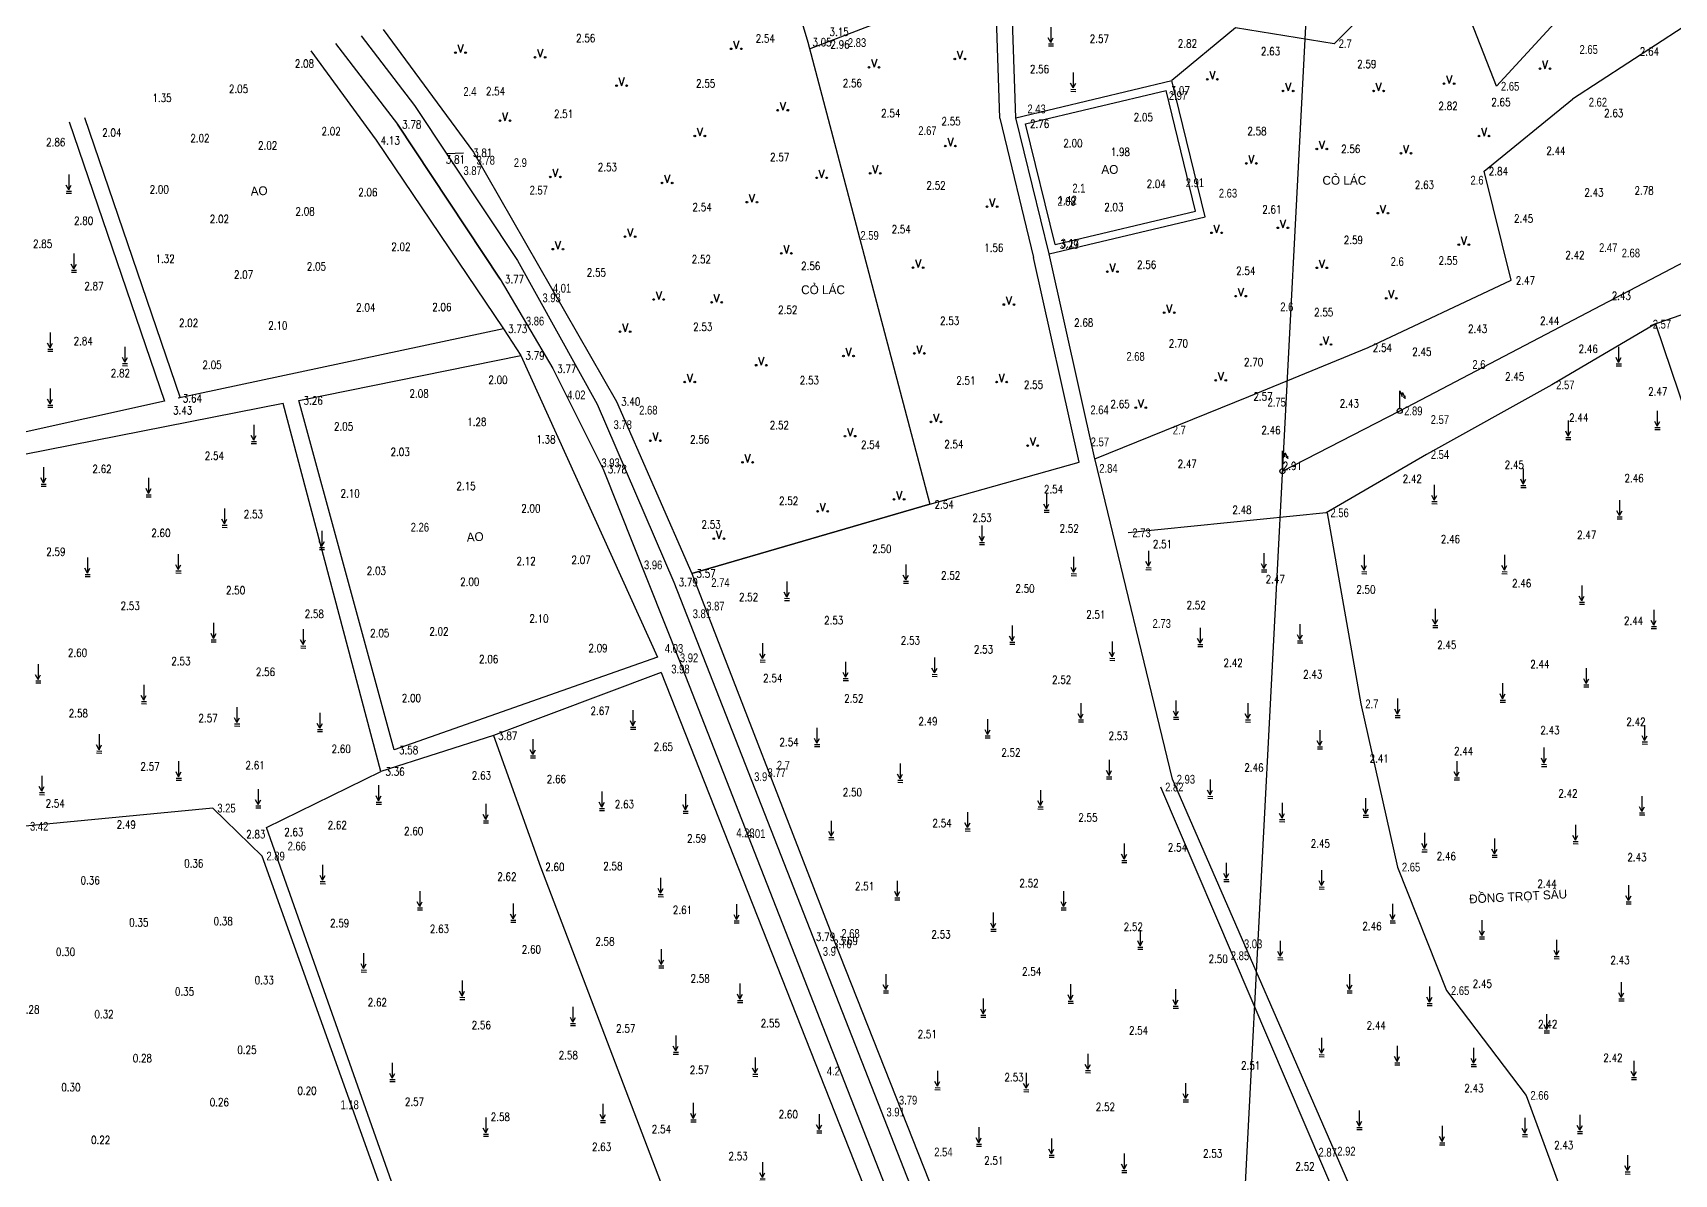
# Model space of a CAD drawing. Header units: metres. Extents: x 568068 to 569216, y 2065829 to 2066671.
# Drawn here: x 568487.3 to 568692.5, y 2066309.9 to 2066452.5 of the extents above; entities that cross this region are included whole.
import ezdxf

# ---------------------------------------------------------------- set-up
doc = ezdxf.new("R2010")
doc.units = ezdxf.units.M
doc.layers.add('neS', color=250, linetype='TUONG_XAY')
doc.styles.add('COS', font='vnsimli.shx', dxfattribs={"width": 0.8, "height": 1.1})
doc.styles.add('DIADANH1', font='VHAVAN.TTF', dxfattribs={"height": 2.3})
doc.linetypes.add('TAL_N_P', pattern='A,0.5,[130,ltypeshp.shx,S=0.25,R=0,X=0,Y=-0.25],1,[130,ltypeshp.shx,S=0.5,R=0,X=0,Y=-0.5],0.5', length=2)
doc.linetypes.add('TAL_N_T', pattern='A,0.5,[130,ltypeshp.shx,S=0.25,R=0,X=0,Y=0.25],1,[130,ltypeshp.shx,S=0.5,R=0,X=0,Y=0.5],0.5', length=2)
doc.linetypes.add('TUONG_XAY', pattern='A,0.1,[130,ltypeshp.shx,S=0.15,R=-90,X=0,Y=0.12],0.05,[130,ltypeshp.shx,S=0.15,R=-90,X=-0.05,Y=0.24],0.01,[130,ltypeshp.shx,S=0.12,R=0,X=0.09,Y=0.12],0.01,[130,ltypeshp.shx,S=0.12,R=0,X=-0.22,Y=0.12],2.4', length=2.57)

# ---------------------------------------------------------------- blocks, each defined once
blk = doc.blocks.new('A$C4EFD3F85')
at = {"layer": 'neS'}
for p, q in [((0.7, 6.33), (1.4, 4.68)), ((1.4, 4.68), (1.43, 5.83)), ((1.43, 5.83), (2.21, 4.17)), ((2.21, 4.17), (2.2, 4.86))]:
    blk.add_line(p, q, dxfattribs=at)
for points in [[(0.7, 1.4), (0.7, 6.33)], [(2.21, 4.17), (1.79, 4.56)]]:
    blk.add_lwpolyline(points, dxfattribs=at)
blk.add_circle((0.7, 0.7), 0.7, dxfattribs=at)
blk = doc.blocks.new('A$C4FFE7273')
at = {"layer": 'neS'}
for points in [[(0.7, 5.24), (0.7, 0.95)], [(0.7, 0.95), (0, 2.28)], [(0.04, 0.03), (1.47, 0)], [(0.05, 0.59), (1.46, 0.57)], [(0.7, 0.95), (1.41, 2.28)]]:
    blk.add_lwpolyline(points, dxfattribs=at)
blk = doc.blocks.new('A$C38E25267')
at = {"layer": 'neS'}
for p in [(0.8, 2.23), (2.12, 2.23)]:
    blk.add_line(p, (1.46, 0.2), dxfattribs=at)
for centre in [(0.2, 0.2), (2.72, 0.2)]:
    blk.add_circle(centre, 0.2, dxfattribs=at)

msp = doc.modelspace()

# ---------------------------------------------------------------- linework, layer by layer
at = {"layer": 'neS', "linetype": 'TAL_N_P'}
for p, q in [((568579.49, 2066467.12), (568584.19, 2066451.31)), ((568584.41, 2066450.48), (568607.58, 2066459.37)), ((568522.08, 2066450.22), (568530.23, 2066439.03)), ((568611.39, 2066441.11), (568628.95, 2066445.27)), ((568633.85, 2066429.47), (568629.67, 2066446.52)), ((568615.08, 2066426.02), (568611.39, 2066441.11)), ((568530.23, 2066439.03), (568530.23, 2066439.03)), ((568530.23, 2066439.03), (568530.23, 2066439.03)), ((568530.23, 2066439.03), (568546.16, 2066415.49)), ((568530.23, 2066439.03), (568530.23, 2066439.03)), ((568530.23, 2066439.03), (568530.23, 2066439.03)), ((568614.34, 2066424.84), (568633.85, 2066429.47)), ((568690.11, 2066416.1), (568737.66, 2066275.47)), ((568546.16, 2066415.49), (568505.49, 2066406.81)), ((568520.59, 2066406.53), (568548.32, 2066412.15)), ((568548.32, 2066412.15), (568565.4, 2066374.45)), ((568503.77, 2066406.43), (568483.89, 2066402.02)), ((568532.51, 2066362.87), (568520.59, 2066406.53)), ((568565.4, 2066374.45), (568532.51, 2066362.87)), ((568565.86, 2066372.52), (568623.1, 2066227.62)), ((568532.51, 2066362.87), (568532.51, 2066362.87)), ((568532.51, 2066362.87), (568532.51, 2066362.87)), ((568532.51, 2066362.87), (568532.51, 2066362.87)), ((568532.51, 2066362.87), (568532.51, 2066362.87)), ((568676.79, 2066251.38), (568629.74, 2066359.2)), ((568539.91, 2066287.08), (568516.53, 2066353.16))]:
    msp.add_line(p, q, dxfattribs=at)
at = {"layer": 'neS', "linetype": 'TAL_N_T'}
for p, q in [((568531.13, 2066452.88), (568542.39, 2066437.55)), ((568610.17, 2066441.85), (568629.67, 2066446.52)), ((568628.95, 2066445.27), (568628.95, 2066445.27)), ((568628.95, 2066445.27), (568628.95, 2066445.27)), ((568628.95, 2066445.27), (568628.95, 2066445.27)), ((568628.95, 2066445.27), (568628.95, 2066445.27)), ((568632.65, 2066430.18), (568628.95, 2066445.27)), ((568542.39, 2066437.55), (568560.28, 2066406.4)), ((568615.08, 2066426.02), (568632.65, 2066430.18)), ((568689.49, 2066415.89), (568704.93, 2066421.27)), ((568518.63, 2066406.15), (568483.32, 2066399.21)), ((568530.82, 2066360.17), (568518.63, 2066406.15)), ((568560.28, 2066406.4), (568569.69, 2066384.92)), ((568569.69, 2066384.92), (568587.49, 2066339.03)), ((568565.86, 2066372.52), (568544.9, 2066364.66)), ((568544.9, 2066364.66), (568530.82, 2066360.17)), ((568674.37, 2066250.42), (568628.29, 2066358.23)), ((568587.49, 2066339.03), (568609.93, 2066282.15))]:
    msp.add_line(p, q, dxfattribs=at)
at = {"layer": 'neS', "linetype": 'Continuous'}
for p, q in [((568525.16, 2066451.12), (568532.91, 2066441.03)), ((568525.16, 2066451.12), (568532.91, 2066441.03)), ((568525.16, 2066451.12), (568532.91, 2066441.03)), ((568528.37, 2066452.07), (568535.05, 2066443.37)), ((568528.37, 2066452.07), (568535.05, 2066443.37)), ((568528.37, 2066452.07), (568535.05, 2066443.37)), ((568535.05, 2066443.37), (568547.9, 2066424.03)), ((568535.05, 2066443.37), (568547.9, 2066424.03)), ((568535.05, 2066443.37), (568547.9, 2066424.03)), ((568535.05, 2066443.37), (568547.9, 2066424.03)), ((568672.09, 2066421.54), (568668.71, 2066435.18)), ((568547.9, 2066424.03), (568557.84, 2066406.06)), ((568547.9, 2066424.03), (568557.84, 2066406.06)), ((568547.9, 2066424.03), (568557.84, 2066406.06)), ((568547.9, 2066424.03), (568557.84, 2066406.06)), ((568545.75, 2066421.69), (568552.3, 2066410.51)), ((568545.75, 2066421.69), (568552.3, 2066410.51)), ((568545.75, 2066421.69), (568552.3, 2066410.51)), ((568545.75, 2066421.69), (568552.3, 2066410.51)), ((568654.21, 2066413.14), (568672.09, 2066421.54)), ((568546.16, 2066415.49), (568548.32, 2066412.15)), ((568546.16, 2066415.49), (568548.32, 2066412.15)), ((568546.16, 2066415.49), (568548.32, 2066412.15)), ((568546.16, 2066415.49), (568548.32, 2066412.15)), ((568548.32, 2066412.15), (568565.4, 2066374.45)), ((568552.3, 2066410.51), (568558.61, 2066397.96)), ((568552.3, 2066410.51), (568558.61, 2066397.96)), ((568552.3, 2066410.51), (568558.61, 2066397.96)), ((568552.3, 2066410.51), (568558.61, 2066397.96)), ((568557.84, 2066406.06), (568567.46, 2066383.84)), ((568557.84, 2066406.06), (568567.46, 2066383.84)), ((568557.84, 2066406.06), (568567.46, 2066383.84)), ((568557.84, 2066406.06), (568567.46, 2066383.84)), ((568558.61, 2066397.96), (568568.13, 2066374)), ((568558.61, 2066397.96), (568568.13, 2066374)), ((568558.61, 2066397.96), (568568.13, 2066374)), ((568558.61, 2066397.96), (568568.13, 2066374)), ((568599.44, 2066393.56), (568618.09, 2066398.82)), ((568599.44, 2066393.56), (568618.09, 2066398.82)), ((568567.46, 2066383.84), (568628.59, 2066227.8)), ((568567.46, 2066383.84), (568628.59, 2066227.8)), ((568568.13, 2066374), (568625.84, 2066226.8)), ((568568.13, 2066374), (568625.84, 2066226.8)), ((568544.9, 2066364.66), (568550.79, 2066348.26)), ((568544.9, 2066364.66), (568550.79, 2066348.26)), ((568544.9, 2066364.66), (568550.79, 2066348.26)), ((568544.9, 2066364.66), (568550.79, 2066348.26)), ((568550.79, 2066348.26), (568598.79, 2066222.27)), ((568550.79, 2066348.26), (568598.79, 2066222.27)), ((568550.79, 2066348.26), (568598.79, 2066222.27))]:
    msp.add_line(p, q, dxfattribs=at)
at = {"layer": 'neS'}
for p, q in [((568668.71, 2066435.18), (568679.74, 2066444.18)), ((568539.08, 2066437.37), (568541.15, 2066437.48)), ((568539.08, 2066437.37), (568541.15, 2066437.48)), ((568539.08, 2066437.37), (568541.15, 2066437.48)), ((568672.09, 2066421.54), (568668.71, 2066435.18)), ((568654.21, 2066413.14), (568672.09, 2066421.54)), ((568639.29, 2066407.04), (568654.21, 2066413.14)), ((568620.04, 2066399.25), (568639.29, 2066407.04))]:
    msp.add_line(p, q, dxfattribs=at)
at = {"layer": 'neS', "ltscale": 0.5}
msp.add_line((568614.34, 2066424.84), (568610.17, 2066441.85), dxfattribs=at)
msp.add_line((568614.34, 2066424.84), (568610.17, 2066441.85), dxfattribs=at)
at = {"layer": 'neS'}
for points in [[(568643.49, 2066397.7), (568658.16, 2066405.22), (568726.01, 2066440.74), (568801.11, 2066480.12), (568876.15, 2066519.14), (568965.88, 2066566.56), (569045.29, 2066607.7)], [(568648.84, 2066500.43), (568634.22, 2066220.02), (568622.24, 2065984.38)], [(568697.03, 2066455.42), (568679.74, 2066444.18)], [(568584.19, 2066451.31), (568599.44, 2066393.56)], [(568584.19, 2066451.31), (568599.44, 2066393.56)]]:
    msp.add_lwpolyline(points, dxfattribs=at)
at = {"layer": 'neS', "linetype": 'Continuous'}
for points in [[(568697.03, 2066455.42), (568693.47, 2066461.54), (568679.9, 2066456.29), (568670.26, 2066445.78), (568666.25, 2066455.98), (568661.87, 2066462.99), (568649.98, 2066451.1), (568637.63, 2066453.1), (568629.67, 2066446.52)], [(568532.91, 2066441.03), (568545.75, 2066421.69), (568532.91, 2066441.03), (568545.75, 2066421.69)], [(568532.91, 2066441.03), (568545.75, 2066421.69), (568532.91, 2066441.03), (568545.75, 2066421.69)], [(568690.11, 2066416.1), (568677.16, 2066408.47), (568661.49, 2066399.77), (568648.95, 2066392.49), (568624.2, 2066389.99)], [(568629.74, 2066359.2), (568620.06, 2066399.26)], [(568599.44, 2066393.56), (568569.69, 2066384.92), (568599.44, 2066393.56), (568569.69, 2066384.92)], [(568599.44, 2066393.56), (568569.69, 2066384.92), (568599.44, 2066393.56), (568569.69, 2066384.92)], [(568649.07, 2066392.5), (568653.31, 2066368.62), (568657.88, 2066348.23), (568664.01, 2066332.79), (568673.94, 2066319.7), (568682.85, 2066295.59), (568689.37, 2066279), (568695.96, 2066258.96)]]:
    msp.add_lwpolyline(points, dxfattribs=at)
at = {"layer": 'neS', "linetype": 'TAL_N_T'}
for points in [[(568608.18, 2066441.79), (568607.58, 2066459.37)], [(568493.78, 2066441.89), (568505.73, 2066406.86)], [(568618.09, 2066398.82), (568612.38, 2066424.4)], [(568516.09, 2066234.49), (568533.26, 2066241.58), (568532.79, 2066246.97), (568550.49, 2066254.16), (568531.91, 2066305.17), (568515.98, 2066349.6), (568509.84, 2066355.6), (568486.43, 2066353.32), (568478.15, 2066351.24)]]:
    msp.add_lwpolyline(points, dxfattribs=at)
at = {"layer": 'neS', "linetype": 'TAL_N_P'}
for points in [[(568610.17, 2066441.85), (568609.55, 2066460.15)], [(568491.86, 2066441.32), (568503.77, 2066406.43)], [(568608.18, 2066441.79), (568612.38, 2066424.4)], [(568620.04, 2066399.25), (568614.34, 2066424.84)], [(568516.53, 2066353.16), (568530.82, 2066360.17)]]:
    msp.add_lwpolyline(points, dxfattribs=at)

# ---------------------------------------------------------------- block references
at = {"layer": 'neS', "linetype": 'Continuous', "xscale": 0.4499999999534339, "yscale": 0.4499999999534339, "zscale": 0.45}
for name, p in [('A$C4FFE7273', (568614.23, 2066450.82)), ('A$C4FFE7273', (568617.03, 2066445.14)), ('A$C4FFE7273', (568491.5, 2066432.41)), ('A$C4FFE7273', (568492.14, 2066422.54)), ('A$C4FFE7273', (568489.17, 2066412.67)), ('A$C4FFE7273', (568498.52, 2066410.87)), ('A$C4FFE7273', (568685.2, 2066410.85)), ('A$C4FFE7273', (568489.17, 2066405.67)), ('A$C4EFD3F85', (568657.84, 2066404.9)), ('A$C4FFE7273', (568678.9, 2066401.65)), ('A$C4FFE7273', (568690.03, 2066402.88)), ('A$C4FFE7273', (568514.62, 2066401.13)), ('A$C4EFD3F85', (568643.18, 2066397.38)), ('A$C4FFE7273', (568488.35, 2066395.82)), ('A$C4FFE7273', (568673.28, 2066395.65)), ('A$C4FFE7273', (568501.48, 2066394.49)), ('A$C4FFE7273', (568662.16, 2066393.63)), ('A$C4FFE7273', (568613.69, 2066392.56)), ('A$C4FFE7273', (568685.31, 2066391.73)), ('A$C4FFE7273', (568510.96, 2066390.67)), ('A$C4FFE7273', (568523.13, 2066387.9)), ('A$C4FFE7273', (568605.62, 2066388.53)), ('A$C4FFE7273', (568505.2, 2066384.97)), ('A$C4FFE7273', (568626.43, 2066385.38)), ('A$C4FFE7273', (568640.88, 2066385.1)), ('A$C4FFE7273', (568653.39, 2066384.88)), ('A$C4FFE7273', (568670.92, 2066384.88)), ('A$C4FFE7273', (568493.84, 2066384.53)), ('A$C4FFE7273', (568596.12, 2066383.68)), ('A$C4FFE7273', (568617.09, 2066384.63)), ('A$C4FFE7273', (568581.25, 2066381.54)), ('A$C4FFE7273', (568680.59, 2066381.06)), ('A$C4FFE7273', (568662.27, 2066378.15)), ('A$C4FFE7273', (568689.58, 2066378.03)), ('A$C4FFE7273', (568509.6, 2066376.37)), ('A$C4FFE7273', (568520.79, 2066375.59)), ('A$C4FFE7273', (568609.4, 2066376.06)), ('A$C4FFE7273', (568632.9, 2066375.78)), ('A$C4FFE7273', (568645.37, 2066376.23)), ('A$C4FFE7273', (568578.2, 2066373.84)), ('A$C4FFE7273', (568621.89, 2066374.05)), ('A$C4FFE7273', (568487.67, 2066371.24)), ('A$C4FFE7273', (568588.59, 2066371.52)), ('A$C4FFE7273', (568599.7, 2066372.05)), ('A$C4FFE7273', (568681.15, 2066370.74)), ('A$C4FFE7273', (568500.88, 2066368.64)), ('A$C4FFE7273', (568670.7, 2066368.83)), ('A$C4FFE7273', (568617.98, 2066366.36)), ('A$C4FFE7273', (568629.87, 2066366.69)), ('A$C4FFE7273', (568638.86, 2066366.35)), ('A$C4FFE7273', (568657.55, 2066366.92)), ('A$C4FFE7273', (568512.53, 2066365.85)), ('A$C4FFE7273', (568522.88, 2066365.16)), ('A$C4FFE7273', (568562.02, 2066365.46)), ('A$C4FFE7273', (568606.33, 2066364.36)), ('A$C4FFE7273', (568495.29, 2066362.47)), ('A$C4FFE7273', (568585.01, 2066363.28)), ('A$C4FFE7273', (568647.85, 2066362.99)), ('A$C4FFE7273', (568688.45, 2066363.6)), ('A$C4FFE7273', (568549.5, 2066361.86)), ('A$C4FFE7273', (568675.86, 2066360.8)), ('A$C4FFE7273', (568505.24, 2066359.09)), ('A$C4FFE7273', (568595.4, 2066358.81)), ('A$C4FFE7273', (568621.51, 2066359.25)), ('A$C4FFE7273', (568664.96, 2066359.11)), ('A$C4FFE7273', (568488.13, 2066357.27)), ('A$C4FFE7273', (568530.23, 2066356.09)), ('A$C4FFE7273', (568634.14, 2066356.81)), ('A$C4FFE7273', (568515.18, 2066355.61)), ('A$C4FFE7273', (568558.13, 2066355.3)), ('A$C4FFE7273', (568568.57, 2066354.96)), ('A$C4FFE7273', (568612.93, 2066355.48)), ('A$C4FFE7273', (568653.58, 2066354.46)), ('A$C4FFE7273', (568688.11, 2066354.74)), ('A$C4FFE7273', (568543.62, 2066353.76)), ('A$C4FFE7273', (568603.82, 2066352.73)), ('A$C4FFE7273', (568643.13, 2066353.9)), ('A$C4FFE7273', (568586.8, 2066351.65)), ('A$C4FFE7273', (568660.92, 2066350.14)), ('A$C4FFE7273', (568679.8, 2066351.15)), ('A$C4FFE7273', (568623.4, 2066348.8)), ('A$C4FFE7273', (568669.68, 2066349.46)), ('A$C4FFE7273', (568523.23, 2066346.15)), ('A$C4FFE7273', (568636.16, 2066346.42)), ('A$C4FFE7273', (568565.47, 2066344.53)), ('A$C4FFE7273', (568595.04, 2066344.14)), ('A$C4FFE7273', (568648.07, 2066345.48)), ('A$C4FFE7273', (568535.37, 2066342.88)), ('A$C4FFE7273', (568615.83, 2066342.88)), ('A$C4FFE7273', (568686.43, 2066343.63)), ('A$C4FFE7273', (568547.04, 2066341.33)), ('A$C4FFE7273', (568574.96, 2066341.25)), ('A$C4FFE7273', (568607.05, 2066340.2)), ('A$C4FFE7273', (568656.95, 2066341.26)), ('A$C4FFE7273', (568625.41, 2066337.97)), ('A$C4FFE7273', (568668.11, 2066339.25)), ('A$C4FFE7273', (568565.55, 2066335.62)), ('A$C4FFE7273', (568642.91, 2066336.65)), ('A$C4FFE7273', (568677.44, 2066336.78)), ('A$C4FFE7273', (568528.36, 2066335.11)), ('A$C4FFE7273', (568540.66, 2066331.69)), ('A$C4FFE7273', (568593.61, 2066332.51)), ('A$C4FFE7273', (568651.56, 2066332.5)), ('A$C4FFE7273', (568685.53, 2066331.5)), ('A$C4FFE7273', (568575.39, 2066331.31)), ('A$C4FFE7273', (568605.79, 2066329.46)), ('A$C4FFE7273', (568616.71, 2066331.23)), ('A$C4FFE7273', (568629.83, 2066330.6)), ('A$C4FFE7273', (568661.56, 2066330.93)), ('A$C4FFE7273', (568554.51, 2066328.42)), ('A$C4FFE7273', (568676.2, 2066327.5)), ('A$C4FFE7273', (568567.36, 2066324.84)), ('A$C4FFE7273', (568648.07, 2066324.53)), ('A$C4FFE7273', (568657.51, 2066323.52)), ('A$C4FFE7273', (568667.07, 2066323.3)), ('A$C4FFE7273', (568531.94, 2066321.43)), ('A$C4FFE7273', (568577.29, 2066322.08)), ('A$C4FFE7273', (568618.86, 2066322.54)), ('A$C4FFE7273', (568687.1, 2066321.67)), ('A$C4FFE7273', (568600.06, 2066320.41)), ('A$C4FFE7273', (568611.16, 2066320.16)), ('A$C4FFE7273', (568631.09, 2066318.89)), ('A$C4FFE7273', (568558.25, 2066316.3)), ('A$C4FFE7273', (568569.56, 2066316.4)), ('A$C4FFE7273', (568585.29, 2066315.01)), ('A$C4FFE7273', (568652.79, 2066315.44)), ('A$C4FFE7273', (568543.62, 2066314.59)), ('A$C4FFE7273', (568605.23, 2066313.36)), ('A$C4FFE7273', (568663.13, 2066313.53)), ('A$C4FFE7273', (568673.47, 2066314.54)), ('A$C4FFE7273', (568680.35, 2066314.93)), ('A$C4FFE7273', (568614.31, 2066311.97)), ('A$C4FFE7273', (568578.19, 2066309)), ('A$C4FFE7273', (568623.4, 2066310.07)), ('A$C4FFE7273', (568686.31, 2066309.88))]:
    msp.add_blockref(name, p, dxfattribs=at)
at = {"layer": 'neS', "xscale": 0.5, "yscale": 0.5, "zscale": 0.5}
for p in [(568540.05, 2066449.89), (568574.51, 2066450.36), (568550, 2066449.3), (568591.73, 2066448.05), (568602.46, 2066449.1), (568675.58, 2066447.87), (568560.18, 2066445.75), (568634.01, 2066446.55), (568663.6, 2066446.02), (568643.48, 2066445.1), (568654.79, 2066445.1), (568545.61, 2066441.38), (568580.32, 2066442.69), (568569.96, 2066439.48), (568667.96, 2066439.46), (568601.27, 2066438.22), (568647.69, 2066437.85), (568658.21, 2066437.32), (568638.88, 2066436.04), (568551.9, 2066434.35), (568565.87, 2066433.61), (568585.18, 2066434.24), (568591.88, 2066434.8), (568576.47, 2066431.2), (568606.49, 2066430.63), (568655.32, 2066429.83), (568634.54, 2066427.37), (568642.82, 2066428), (568552.22, 2066425.33), (568561.25, 2066426.9), (568665.44, 2066425.89), (568580.77, 2066424.81), (568597.24, 2066423.03), (568647.69, 2066423), (568621.52, 2066422.51), (568564.82, 2066419.04), (568637.56, 2066419.46), (568656.37, 2066419.2), (568572.06, 2066418.69), (568608.58, 2066418.41), (568628.62, 2066417.39), (568560.62, 2066415.02), (568648.21, 2066413.42), (568577.63, 2066410.83), (568588.54, 2066411.98), (568597.39, 2066412.3), (568568.7, 2066408.73), (568607.68, 2066408.73), (568635.06, 2066408.95), (568625.07, 2066405.54), (568599.48, 2066403.75), (568564.4, 2066401.39), (568588.74, 2066401.97), (568611.56, 2066400.78), (568575.92, 2066398.69), (568585.31, 2066392.58), (568594.86, 2066394.07), (568572.34, 2066389.16)]:
    msp.add_blockref('A$C38E25267', p, dxfattribs=at)

# ---------------------------------------------------------------- texts
at = {"layer": 'neS', "linetype": 'Continuous', "style": 'COS', "width": 0.8}
for s, p in [('3.15', (568586.9, 2066452.07)), ('2.56', (568555.23, 2066451.3)), ('2.54', (568577.67, 2066451.25)), ('3.05', (568584.76, 2066450.79)), ('2.96', (568587.01, 2066450.5)), ('2.57', (568619.42, 2066451.23)), ('2.82', (568630.43, 2066450.62)), ('2.08', (568520.08, 2066448.11)), ('2.63', (568640.81, 2066449.65)), ('2.59', (568652.84, 2066448.06)), ('2.64', (568688.16, 2066449.64)), ('2.55', (568570.22, 2066445.64)), ('2.56', (568588.56, 2066445.68)), ('2.56', (568611.94, 2066447.43)), ('1.35', (568502.28, 2066443.83)), ('2.05', (568511.84, 2066444.95)), ('2.54', (568543.96, 2066444.66)), ('3.07', (568629.53, 2066444.75)), ('2.51', (568552.46, 2066441.83)), ('2.54', (568593.35, 2066441.92)), ('2.82', (568663, 2066442.82)), ('2.65', (568669.6, 2066443.3)), ('2.63', (568683.7, 2066441.94)), ('2.04', (568496, 2066439.49)), ('2.02', (568523.41, 2066439.66)), ('3.78', (568533.49, 2066440.51)), ('2.55', (568600.89, 2066440.91)), ('2.76', (568611.96, 2066440.59)), ('2.05', (568624.91, 2066441.42)), ('2.58', (568639.12, 2066439.68)), ('2.86', (568489, 2066438.29)), ('2.02', (568507.02, 2066438.79)), ('2.02', (568515.48, 2066437.88)), ('4.13', (568530.81, 2066438.51)), ('2.00', (568616.12, 2066438.16)), ('2.56', (568650.84, 2066437.45)), ('3.81', (568538.95, 2066436.14)), ('3.81', (568542.35, 2066436.97)), ('3.81', (568542.35, 2066436.97)), ('3.81', (568542.35, 2066436.97)), ('3.81', (568542.35, 2066436.97)), ('3.81', (568542.35, 2066436.97)), ('2.57', (568579.47, 2066436.44)), ('1.98', (568622.04, 2066437.08)), ('2.44', (568676.48, 2066437.22)), ('2.53', (568557.94, 2066435.19)), ('2.84', (568669.29, 2066434.66)), ('2.00', (568501.93, 2066432.39)), ('2.06', (568528, 2066432.04)), ('2.52', (568599.01, 2066432.89)), ('2.04', (568626.53, 2066433.09)), ('2.63', (568660.05, 2066432.96)), ('2.43', (568681.23, 2066432.01)), ('2.78', (568687.5, 2066432.25)), ('2.08', (568520.16, 2066429.65)), ('2.54', (568569.77, 2066430.19)), ('1.42', (568615.42, 2066431.05)), ('2.03', (568621.23, 2066430.19)), ('2.61', (568640.98, 2066429.9)), ('2.80', (568492.48, 2066428.49)), ('2.02', (568509.45, 2066428.7)), ('2.54', (568594.66, 2066427.41)), ('2.45', (568672.44, 2066428.75)), ('2.85', (568487.35, 2066425.6)), ('2.02', (568532.13, 2066425.22)), ('1.56', (568606.23, 2066425.11)), ('3.29', (568615.66, 2066425.5)), ('2.59', (568651.17, 2066426.08)), ('1.32', (568502.67, 2066423.73)), ('2.52', (568569.68, 2066423.67)), ('2.55', (568663.01, 2066423.5)), ('2.42', (568678.85, 2066424.2)), ('2.07', (568512.47, 2066421.75)), ('2.05', (568521.58, 2066422.77)), ('3.77', (568546.33, 2066421.17)), ('2.55', (568556.56, 2066422.03)), ('2.56', (568583.35, 2066422.83)), ('2.56', (568625.33, 2066422.99)), ('2.54', (568637.72, 2066422.23)), ('2.47', (568672.67, 2066421.02)), ('2.87', (568493.77, 2066420.32)), ('2.43', (568684.65, 2066419.11)), ('2.04', (568527.74, 2066417.65)), ('2.06', (568537.25, 2066417.7)), ('2.52', (568580.48, 2066417.35)), ('2.55', (568647.46, 2066417.05)), ('2.02', (568505.6, 2066415.71)), ('2.10', (568516.75, 2066415.39)), ('3.73', (568546.73, 2066414.97)), ('2.53', (568569.86, 2066415.23)), ('2.53', (568600.71, 2066415.99)), ('2.68', (568617.47, 2066415.75)), ('2.43', (568666.7, 2066414.98)), ('2.44', (568675.7, 2066415.99)), ('2.84', (568492.43, 2066413.45)), ('2.70', (568629.3, 2066413.16)), ('3.79', (568548.9, 2066411.63)), ('2.70', (568638.69, 2066410.82)), ('2.54', (568654.79, 2066412.62)), ('2.45', (568659.72, 2066412.11)), ('2.46', (568680.51, 2066412.48)), ('2.82', (568497.08, 2066409.45)), ('2.05', (568508.53, 2066410.47)), ('3.77', (568552.87, 2066409.99)), ('2.45', (568671.33, 2066409.01)), ('2.08', (568534.41, 2066406.89)), ('2.00', (568544.27, 2066408.6)), ('2.53', (568583.18, 2066408.55)), ('2.51', (568602.74, 2066408.51)), ('2.55', (568611.19, 2066408)), ('2.47', (568689.21, 2066407.14)), ('3.43', (568504.86, 2066404.79)), ('3.64', (568506.07, 2066406.29)), ('3.26', (568521.17, 2066406.01)), ('3.40', (568560.86, 2066405.88)), ('2.65', (568622.01, 2066405.58)), ('2.57', (568639.87, 2066406.52)), ('2.43', (568650.66, 2066405.66)), ('2.05', (568524.97, 2066402.78)), ('1.28', (568541.62, 2066403.34)), ('2.52', (568579.43, 2066402.95)), ('2.44', (568679.33, 2066403.88)), ('1.38', (568550.26, 2066401.17)), ('2.56', (568569.47, 2066401.16)), ('2.54', (568590.83, 2066400.5)), ('2.54', (568601.24, 2066400.55)), ('2.46', (568640.87, 2066402.33)), ('2.54', (568508.82, 2066399.13)), ('2.03', (568532.04, 2066399.59)), ('2.62', (568494.78, 2066397.47)), ('3.78', (568559.19, 2066397.44)), ('2.47', (568630.4, 2066398.09)), ('2.91', (568643.54, 2066397.84)), ('2.45', (568671.27, 2066397.99)), ('2.10', (568525.79, 2066394.41)), ('2.15', (568540.27, 2066395.34)), ('2.54', (568613.69, 2066394.93)), ('2.42', (568658.53, 2066396.24)), ('2.46', (568686.25, 2066396.32)), ('2.00', (568548.37, 2066392.54)), ('2.52', (568580.59, 2066393.48)), ('2.54', (568600.02, 2066393.04)), ('2.48', (568637.25, 2066392.36)), ('2.53', (568513.7, 2066391.82)), ('2.53', (568570.9, 2066390.53)), ('2.53', (568604.77, 2066391.37)), ('2.60', (568502.14, 2066389.47)), ('2.52', (568615.65, 2066390.03)), ('2.46', (568663.3, 2066388.71)), ('2.47', (568680.33, 2066389.24)), ('2.59', (568489.01, 2066387.13)), ('2.07', (568554.65, 2066386.11)), ('2.50', (568592.24, 2066387.49)), ('2.51', (568627.31, 2066388.08)), ('2.03', (568529.07, 2066384.75)), ('2.12', (568547.78, 2066385.96)), ('3.57', (568570.27, 2066384.4)), ('2.52', (568600.84, 2066384.16)), ('2.50', (568511.47, 2066382.31)), ('2.00', (568540.74, 2066383.37)), ('3.79', (568568.04, 2066383.32)), ('2.50', (568610.13, 2066382.53)), ('2.47', (568641.4, 2066383.69)), ('2.50', (568652.73, 2066382.4)), ('2.46', (568672.2, 2066383.18)), ('2.53', (568498.3, 2066380.36)), ('2.52', (568575.58, 2066381.46)), ('2.52', (568631.52, 2066380.45)), ('2.58', (568521.31, 2066379.36)), ('2.10', (568549.39, 2066378.78)), ('2.53', (568586.22, 2066378.56)), ('2.51', (568618.98, 2066379.28)), ('2.44', (568686.18, 2066378.5)), ('2.05', (568529.49, 2066376.96)), ('2.02', (568536.89, 2066377.17)), ('2.53', (568595.81, 2066376.05)), ('2.60', (568491.72, 2066374.51)), ('2.09', (568556.77, 2066375.09)), ('2.53', (568604.94, 2066374.93)), ('2.45', (568662.84, 2066375.48)), ('2.53', (568504.64, 2066373.46)), ('2.56', (568515.21, 2066372.11)), ('2.06', (568543.1, 2066373.71)), ('2.42', (568636.14, 2066373.24)), ('2.43', (568646.09, 2066371.81)), ('2.44', (568674.47, 2066373.06)), ('2.54', (568578.6, 2066371.34)), ('2.52', (568614.71, 2066371.14)), ('2.00', (568533.45, 2066368.85)), ('2.52', (568588.73, 2066368.8)), ('2.58', (568491.82, 2066366.94)), ('2.57', (568508.03, 2066366.34)), ('2.67', (568557.03, 2066367.24)), ('2.49', (568598.01, 2066365.94)), ('2.42', (568686.48, 2066365.88)), ('3.87', (568545.48, 2066364.14)), ('2.53', (568621.77, 2066364.14)), ('2.43', (568675.73, 2066364.82)), ('2.60', (568524.67, 2066362.49)), ('3.58', (568533.09, 2066362.35)), ('2.65', (568564.94, 2066362.76)), ('2.54', (568580.64, 2066363.35)), ('2.52', (568608.37, 2066362.03)), ('2.44', (568664.94, 2066362.22)), ('2.57', (568500.78, 2066360.3)), ('2.61', (568513.91, 2066360.45)), ('3.36', (568531.4, 2066359.65)), ('2.46', (568638.74, 2066360.15)), ('2.41', (568654.39, 2066361.28)), ('2.63', (568542.2, 2066359.17)), ('2.66', (568551.57, 2066358.73)), ('2.54', (568488.93, 2066355.69)), ('2.63', (568560.07, 2066355.59)), ('2.50', (568588.56, 2066357.08)), ('2.42', (568677.98, 2066356.94)), ('2.55', (568617.99, 2066353.91)), ('2.49', (568497.81, 2066353.03)), ('2.83', (568514, 2066351.82)), ('2.63', (568518.75, 2066352.1)), ('2.62', (568524.18, 2066352.97)), ('2.60', (568533.73, 2066352.22)), ('2.59', (568569.1, 2066351.31)), ('2.54', (568599.76, 2066353.22)), ('2.54', (568629.18, 2066350.19)), ('2.45', (568647.04, 2066350.66)), ('0.36', (568506.25, 2066348.18)), ('2.60', (568551.37, 2066347.74)), ('2.58', (568558.62, 2066347.85)), ('2.46', (568662.78, 2066349.09)), ('2.43', (568686.61, 2066348.95)), ('0.36', (568493.3, 2066346.07)), ('2.62', (568545.38, 2066346.53)), ('2.51', (568590.08, 2066345.33)), ('2.52', (568610.63, 2066345.72)), ('2.44', (568675.37, 2066345.65)), ('2.61', (568567.32, 2066342.38)), ('0.35', (568499.38, 2066340.81)), ('0.38', (568509.92, 2066340.97)), ('2.59', (568524.48, 2066340.73)), ('2.63', (568536.95, 2066340)), ('3.79', (568585.2, 2066339.02)), ('2.53', (568599.63, 2066339.32)), ('2.52', (568623.66, 2066340.25)), ('2.46', (568653.49, 2066340.34)), ('0.30', (568490.22, 2066337.13)), ('2.60', (568548.44, 2066337.45)), ('2.58', (568557.63, 2066338.44)), ('3.69', (568588.06, 2066338.51)), ('2.50', (568634.27, 2066336.26)), ('2.43', (568684.49, 2066336.1)), ('0.33', (568515.05, 2066333.61)), ('2.58', (568569.53, 2066333.8)), ('2.54', (568610.96, 2066334.67)), ('2.45', (568667.27, 2066333.16)), ('0.35', (568505.09, 2066332.17)), ('2.62', (568529.19, 2066330.83)), ('0.28', (568485.76, 2066329.94)), ('0.32', (568495.03, 2066329.35)), ('2.56', (568542.18, 2066327.98)), ('2.57', (568560.23, 2066327.56)), ('2.55', (568578.3, 2066328.21)), ('2.51', (568597.91, 2066326.85)), ('2.54', (568624.32, 2066327.32)), ('2.44', (568654.02, 2066327.92)), ('2.42', (568675.46, 2066328.11)), ('0.25', (568512.89, 2066324.89)), ('0.28', (568499.83, 2066323.85)), ('2.58', (568553.05, 2066324.22)), ('2.51', (568638.33, 2066322.93)), ('2.42', (568683.6, 2066323.9)), ('2.57', (568569.44, 2066322.38)), ('2.53', (568608.76, 2066321.47)), ('0.30', (568490.89, 2066320.21)), ('0.20', (568520.4, 2066319.79)), ('2.57', (568533.83, 2066318.41)), ('2.43', (568666.23, 2066320.09)), ('0.26', (568509.44, 2066318.35)), ('2.58', (568544.56, 2066316.51)), ('2.60', (568580.54, 2066316.84)), ('2.52', (568620.18, 2066317.76)), ('2.54', (568564.69, 2066314.99)), ('0.22', (568494.61, 2066313.63)), ('2.63', (568557.21, 2066312.77)), ('2.43', (568677.46, 2066312.99)), ('2.53', (568574.27, 2066311.62)), ('2.51', (568606.23, 2066311.06)), ('2.53', (568633.58, 2066311.94)), ('2.52', (568645.12, 2066310.33))]:
    msp.add_text(s, height=1, dxfattribs=at).set_placement(p)
at = {"layer": 'neS', "width": 0.8}
for s, p in [('2.83', (568589.19, 2066450.69)), ('2.7', (568650.53, 2066450.55)), ('2.65', (568680.63, 2066449.83)), ('2.4', (568541.14, 2066444.58)), ('2.97', (568629.3, 2066444.07)), ('2.65', (568670.81, 2066445.23)), ('2.43', (568611.63, 2066442.4)), ('2.62', (568681.78, 2066443.25)), ('2.67', (568597.99, 2066439.69)), ('3.78', (568542.79, 2066435.99)), ('2.9', (568547.44, 2066435.69)), ('3.87', (568541.15, 2066434.69)), ('2.91', (568631.41, 2066433.18)), ('2.6', (568667, 2066433.5)), ('2.57', (568549.42, 2066432.25)), ('2.1', (568617.25, 2066432.51)), ('2.63', (568635.55, 2066431.88)), ('2.08', (568615.38, 2066430.85)), ('2.59', (568590.76, 2066426.6)), ('3.17', (568615.81, 2066425.62)), ('2.47', (568683.07, 2066425.07)), ('2.6', (568657.03, 2066423.33)), ('2.68', (568685.9, 2066424.4)), ('4.01', (568552.32, 2066420)), ('3.93', (568551.02, 2066418.8)), ('2.6', (568643.23, 2066417.67)), ('3.86', (568548.95, 2066415.9)), ('2.57', (568689.78, 2066415.51)), ('2.68', (568624, 2066411.48)), ('2.6', (568667.24, 2066410.47)), ('4.02', (568554.11, 2066406.67)), ('2.57', (568677.71, 2066407.92)), ('2.68', (568563.11, 2066404.77)), ('2.64', (568619.5, 2066404.81)), ('2.75', (568641.64, 2066405.76)), ('2.89', (568658.71, 2066404.67)), ('3.78', (568559.91, 2066402.95)), ('2.57', (568662.03, 2066403.59)), ('2.57', (568619.54, 2066400.8)), ('2.7', (568629.79, 2066402.28)), ('2.54', (568662.04, 2066399.22)), ('3.93', (568558.39, 2066398.19)), ('2.84', (568620.61, 2066397.49)), ('2.26', (568534.56, 2066390.14)), ('2.56', (568649.5, 2066391.94)), ('2.73', (568624.75, 2066389.44)), ('3.96', (568563.71, 2066385.43)), ('2.74', (568572.12, 2066383.22)), ('3.87', (568571.49, 2066380.29)), ('3.81', (568569.8, 2066379.33)), ('2.73', (568627.27, 2066378.11)), ('4.03', (568566.32, 2066375)), ('3.92', (568568.2, 2066373.82)), ('3.98', (568567.12, 2066372.42)), ('2.7', (568653.86, 2066368.07)), ('3.77', (568579.15, 2066359.47)), ('2.7', (568580.31, 2066360.4)), ('3.9', (568577.48, 2066358.97)), ('2.82', (568628.84, 2066357.68)), ('2.93', (568630.29, 2066358.65)), ('3.25', (568510.39, 2066355.05)), ('3.42', (568486.98, 2066352.77)), ('4.23', (568575.25, 2066351.95)), ('4.01', (568576.59, 2066351.86)), ('2.66', (568519.18, 2066350.3)), ('2.89', (568516.53, 2066349.05)), ('2.65', (568658.43, 2066347.68)), ('2.68', (568588.38, 2066339.38)), ('3.9', (568586.06, 2066337.14)), ('3.76', (568587.37, 2066338.09)), ('3.03', (568638.69, 2066338.09)), ('2.85', (568637.05, 2066336.6)), ('2.65', (568664.56, 2066332.24)), ('4.2', (568586.56, 2066322.19)), ('3.79', (568595.57, 2066318.56)), ('2.66', (568674.49, 2066319.15)), ('1.18', (568525.78, 2066317.98)), ('3.91', (568594.01, 2066317.07)), ('2.92', (568650.35, 2066312.18)), ('2.54', (568599.98, 2066312.08)), ('2.87', (568648.01, 2066312.05))]:
    msp.add_text(s, height=1.1, dxfattribs=at).set_placement(p)
at = {"layer": 'neS', "style": 'DIADANH1'}
for s, p in [('ao', (568620.87, 2066434.84)), ('cá l¸c', (568648.5, 2066433.48)), ('cá l¸c', (568583.35, 2066419.81))]:
    msp.add_text(s, height=1.1, dxfattribs=at).set_placement(p)
for s, p in [('ao', (568514.58, 2066432.1)), ('ao', (568514.58, 2066432.1)), ('ao', (568541.58, 2066388.88)), ('ao', (568541.58, 2066388.88)), ('®ång trät s©u', (568666.86, 2066343.68)), ('®ång trät s©u', (568666.86, 2066343.68))]:
    msp.add_text(s, height=1.1, rotation=3.0486, dxfattribs=at).set_placement(p)

doc.saveas('drawing.dxf')
